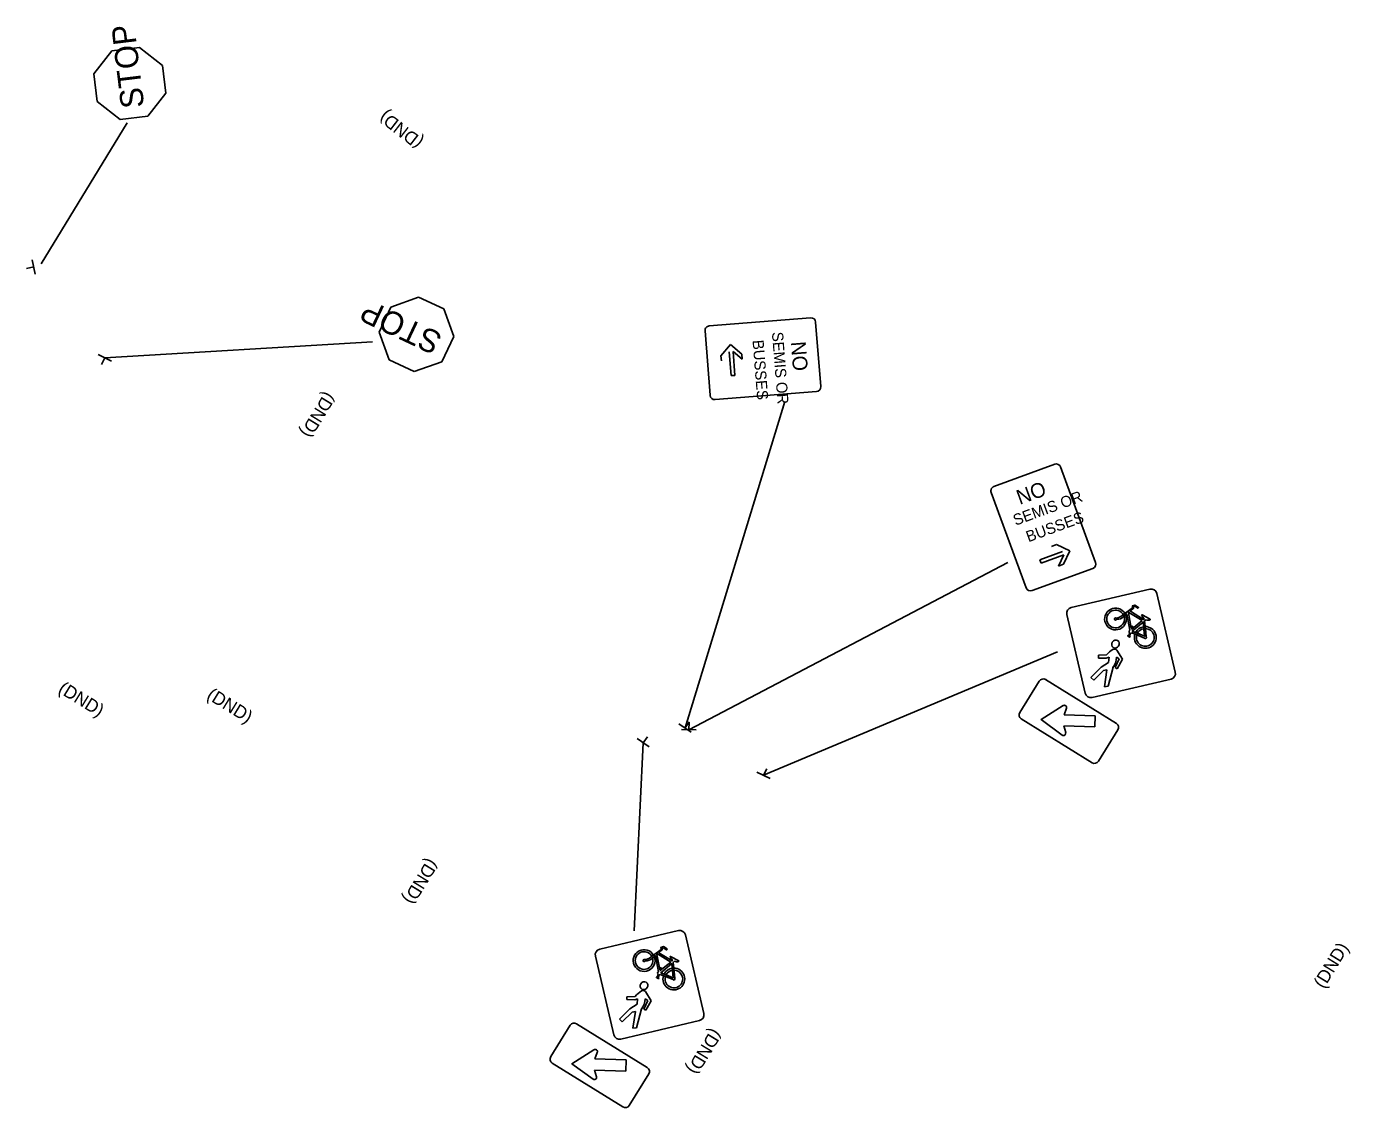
# Model space of a CAD drawing. Extents: x 129280 to 267173, y 229023 to 342302.
# Drawn here: x 143164 to 143880, y 333894 to 334479 of the extents above; entities that cross this region are included whole.
import ezdxf

# ---------------------------------------------------------------- set-up
doc = ezdxf.new("R2010")
doc.units = 0
doc.layers.add('PM_P_CL_Double_Solid', color=7, linetype='Continuous')
doc.layers.add('PV_P_EOP', color=7, linetype='Continuous')

msp = doc.modelspace()

# ---------------------------------------------------------------- linework, layer by layer
at = {"layer": 'PM_P_CL_Double_Solid'}
for p, q in [((143225.42, 334467.8), (143210.53, 334465.99)), ((143237.95, 334457.99), (143225.42, 334467.8)), ((143210.53, 334465.99), (143200.72, 334453.46)), ((143200.72, 334453.46), (143202.53, 334438.57)), ((143239.76, 334443.1), (143237.95, 334457.99)), ((143202.53, 334438.57), (143215.06, 334428.76)), ((143229.95, 334430.58), (143239.76, 334443.1)), ((143215.06, 334428.76), (143229.95, 334430.58)), ((143167.43, 334352.97), (143169.09, 334345.15)), ((143168.26, 334349.06), (143164.34, 334348.23)), ((143376.37, 334332.74), (143361.4, 334327.36)), ((143389.94, 334326.35), (143376.37, 334332.74)), ((143361.4, 334327.36), (143355.01, 334313.79)), ((143395.33, 334311.38), (143389.94, 334326.35)), ((143588.35, 334321.55), (143533.52, 334317.2)), ((143588.36, 334321.54), (143588.35, 334321.55)), ((143593.81, 334284.37), (143591.04, 334319.26)), ((143355.01, 334313.79), (143360.39, 334298.82)), ((143388.93, 334297.81), (143395.33, 334311.38)), ((143531.23, 334314.51), (143533.99, 334279.62)), ((143545.07, 334307.12), (143539.88, 334301.04)), ((143544.37, 334303.23), (143545.4, 334290.27)), ((143551.15, 334301.93), (143545.07, 334307.12)), ((143547.39, 334290.42), (143546.37, 334303.38)), ((143546.37, 334303.38), (143551.37, 334299.11)), ((143551.37, 334299.11), (143551.15, 334301.93)), ((143203.08, 334301.65), (143210.26, 334298.14)), ((143206.67, 334299.9), (143204.92, 334296.31)), ((143360.39, 334298.82), (143373.96, 334292.43)), ((143373.96, 334292.43), (143388.93, 334297.81)), ((143539.88, 334301.04), (143540.1, 334298.22)), ((143545.4, 334290.27), (143547.39, 334290.42)), ((143536.68, 334277.33), (143591.51, 334281.68)), ((143720.31, 334242.35), (143687.45, 334230.32)), ((143742.42, 334189.21), (143723.52, 334240.86)), ((143685.97, 334227.12), (143685.96, 334227.11)), ((143685.96, 334227.11), (143704.86, 334175.46)), ((143724.51, 334195.12), (143712.3, 334190.66)), ((143721.2, 334198.87), (143718.54, 334197.89)), ((143728.45, 334195.5), (143721.2, 334198.87)), ((143725.08, 334188.25), (143728.45, 334195.5)), ((143712.3, 334190.66), (143712.99, 334188.78)), ((143712.99, 334188.78), (143725.19, 334193.24)), ((143725.19, 334193.24), (143722.42, 334187.28)), ((143722.42, 334187.28), (143725.08, 334188.25)), ((143708.07, 334173.97), (143740.94, 334186)), ((143763.63, 334166.18), (143762.35, 334165.68)), ((143763.63, 334166.18), (143765.66, 334164.92)), ((143762.39, 334164.6), (143756.84, 334160.43)), ((143759.32, 334161.22), (143757.72, 334159.88)), ((143759.32, 334161.22), (143760.94, 334152.55)), ((143760.45, 334162.17), (143760.15, 334161.92)), ((143760.15, 334161.92), (143761.68, 334153.71)), ((143760.45, 334162.17), (143767.6, 334157.74)), ((143763.01, 334164.33), (143761.25, 334162.85)), ((143761.25, 334162.85), (143768.42, 334158.41)), ((143762.35, 334165.68), (143762.39, 334164.6)), ((143763.57, 334165.5), (143762.98, 334165.26)), ((143762.98, 334165.26), (143763.01, 334164.33)), ((143765.34, 334164.4), (143763.57, 334165.5)), ((143763.57, 334165.5), (143763.57, 334165.5)), ((143765.66, 334164.92), (143765.34, 334164.4)), ((143767.54, 334160.86), (143771.91, 334158.46)), ((143768.82, 334158.73), (143768.42, 334158.41)), ((143761.93, 334154.27), (143761.68, 334153.71)), ((143761.98, 334154.77), (143761.74, 334154.39)), ((143761.74, 334154.39), (143761.93, 334154.27)), ((143767.6, 334157.74), (143761.98, 334153.2)), ((143761.98, 334154.77), (143762.86, 334154.22)), ((143762.35, 334154.02), (143761.98, 334153.2)), ((143768.18, 334156.93), (143762.29, 334152.05)), ((143768.95, 334149.28), (143762.29, 334152.05)), ((143762.35, 334154.02), (143762.63, 334153.84)), ((143762.86, 334154.22), (143762.63, 334153.84)), ((143768.18, 334156.93), (143768.95, 334149.28)), ((143769.74, 334158.21), (143768.92, 334157.54)), ((143768.92, 334157.54), (143769.78, 334149.02)), ((143759.84, 334149.41), (143760.07, 334149.79)), ((143759.84, 334149.41), (143760.92, 334148.74)), ((143760.07, 334149.79), (143760.35, 334149.62)), ((143760.35, 334149.62), (143760.84, 334151.06)), ((143760.79, 334149.34), (143761.31, 334150.87)), ((143760.79, 334149.34), (143761.16, 334149.12)), ((143760.92, 334148.74), (143761.16, 334149.12)), ((143768.89, 334148.29), (143761.98, 334151.06)), ((143743.93, 334137.49), (143743.94, 334138.99)), ((143748.15, 334137.38), (143743.93, 334137.49)), ((143743.94, 334138.99), (143748.38, 334139.24)), ((143749.71, 334137.92), (143748.15, 334137.38)), ((143749.46, 334135.06), (143749.71, 334137.92)), ((143755.25, 334136.99), (143753.79, 334137.9)), ((143753.95, 334141.81), (143757.02, 334136.89)), ((143739.86, 334126.98), (143745.45, 334132.54)), ((143746.77, 334130.72), (143741.41, 334125.53)), ((143745.45, 334132.54), (143749.46, 334135.06)), ((143748.55, 334131.12), (143746.77, 334130.72)), ((143747.16, 334121.96), (143748.55, 334131.12)), ((143751.89, 334132.56), (143749.15, 334122.22)), ((143752.99, 334132.37), (143755.25, 334136.99)), ((143754.1, 334131.69), (143752.99, 334132.37)), ((143757.02, 334136.89), (143754.1, 334131.69)), ((143741.41, 334125.53), (143739.86, 334126.98)), ((143749.15, 334122.22), (143747.16, 334121.96)), ((143726.65, 334110.3), (143725.41, 334106.8)), ((143523.72, 334097.4), (143517.11, 334101.9)), ((143520.42, 334099.65), (143522.67, 334102.95)), ((143522.5, 334098.72), (143522.63, 334102.72)), ((143725.41, 334106.8), (143742.22, 334106.28)), ((143742.22, 334106.28), (143742.04, 334100.21)), ((143497.8, 334091.63), (143500.05, 334094.94)), ((143526.5, 334098.59), (143518.5, 334098.85)), ((143724.36, 334095.85), (143724.36, 334095.85)), ((143742.04, 334100.21), (143725.22, 334100.73)), ((143725.22, 334100.73), (143726.25, 334097.17)), ((143501.1, 334089.38), (143494.49, 334093.88)), ((143566.45, 334072.29), (143559.26, 334075.8)), ((143562.86, 334074.04), (143564.61, 334077.64)), ((143507.47, 333979.83), (143501.92, 333975.66)), ((143508.72, 333981.41), (143507.43, 333980.91)), ((143507.43, 333980.91), (143507.47, 333979.83)), ((143508.65, 333980.72), (143508.06, 333980.49)), ((143508.06, 333980.49), (143508.09, 333979.56)), ((143510.42, 333979.63), (143508.65, 333980.72)), ((143508.65, 333980.72), (143508.65, 333980.72)), ((143508.72, 333981.41), (143510.74, 333980.15)), ((143510.74, 333980.15), (143510.42, 333979.63)), ((143504.4, 333976.45), (143502.81, 333975.11)), ((143504.4, 333976.45), (143506.02, 333967.78)), ((143505.53, 333977.4), (143505.23, 333977.15)), ((143505.23, 333977.15), (143506.76, 333968.93)), ((143505.53, 333977.4), (143512.68, 333972.97)), ((143508.09, 333979.56), (143506.33, 333978.08)), ((143506.33, 333978.08), (143513.5, 333973.64)), ((143512.68, 333972.97), (143507.06, 333968.42)), ((143512.62, 333976.09), (143516.99, 333973.69)), ((143513.9, 333973.96), (143513.5, 333973.64)), ((143514.82, 333973.44), (143514, 333972.77)), ((143514, 333972.77), (143514.86, 333964.25)), ((143505.43, 333964.85), (143505.93, 333966.29)), ((143505.88, 333964.57), (143506.39, 333966.09)), ((143507.01, 333969.5), (143506.76, 333968.93)), ((143507.06, 333970), (143506.82, 333969.62)), ((143506.82, 333969.62), (143507.01, 333969.5)), ((143507.06, 333970), (143507.95, 333969.45)), ((143507.43, 333969.24), (143507.06, 333968.42)), ((143513.97, 333963.52), (143507.06, 333966.28)), ((143513.26, 333972.16), (143507.37, 333967.28)), ((143514.03, 333964.51), (143507.37, 333967.28)), ((143507.43, 333969.24), (143507.71, 333969.07)), ((143507.95, 333969.45), (143507.71, 333969.07)), ((143513.26, 333972.16), (143514.03, 333964.51)), ((143504.92, 333964.64), (143505.15, 333965.02)), ((143504.92, 333964.64), (143506, 333963.97)), ((143505.15, 333965.02), (143505.43, 333964.85)), ((143505.88, 333964.57), (143506.24, 333964.35)), ((143506, 333963.97), (143506.24, 333964.35)), ((143489.01, 333952.72), (143489.02, 333954.22)), ((143493.23, 333952.61), (143489.01, 333952.72)), ((143489.02, 333954.22), (143493.46, 333954.47)), ((143494.79, 333953.15), (143493.23, 333952.61)), ((143494.54, 333950.29), (143494.79, 333953.15)), ((143498.08, 333947.6), (143500.33, 333952.22)), ((143500.33, 333952.22), (143498.87, 333953.12)), ((143499.03, 333957.03), (143502.1, 333952.12)), ((143502.1, 333952.12), (143499.18, 333946.92)), ((143484.95, 333942.21), (143490.53, 333947.77)), ((143491.85, 333945.95), (143486.49, 333940.75)), ((143490.53, 333947.77), (143494.54, 333950.29)), ((143493.63, 333946.35), (143491.85, 333945.95)), ((143492.24, 333937.19), (143493.63, 333946.35)), ((143496.97, 333947.79), (143494.23, 333937.45)), ((143499.18, 333946.92), (143498.08, 333947.6)), ((143486.49, 333940.75), (143484.95, 333942.21)), ((143494.23, 333937.45), (143492.24, 333937.19)), ((143472.99, 333924.14), (143471.75, 333920.65)), ((143471.75, 333920.65), (143488.56, 333920.12)), ((143488.56, 333920.12), (143488.38, 333914.05)), ((143470.7, 333909.69), (143470.7, 333909.69)), ((143488.38, 333914.05), (143471.56, 333914.57)), ((143471.56, 333914.57), (143472.59, 333911.01))]:
    msp.add_line(p, q, dxfattribs=at)
for points in [[(143771.79, 334174.8), (143729.2, 334164.8)], [(143768.82, 334158.73), (143768.42, 334158.41), (143761.25, 334162.85), (143763.01, 334164.33), (143762.98, 334165.26), (143763.57, 334165.5), (143765.34, 334164.4), (143765.66, 334164.92), (143763.63, 334166.18), (143762.35, 334165.68), (143762.39, 334164.6), (143758.33, 334161.55), (143757.43, 334160.88), (143756.84, 334160.43)], [(143785.54, 334129.88), (143775.55, 334172.47)], [(143726.87, 334161.05), (143736.86, 334118.46)], [(143757.43, 334160.88), (143758.33, 334161.55)], [(143757.72, 334159.88), (143757.81, 334159.96)], [(143757.81, 334159.96), (143758.72, 334160.72), (143759.32, 334161.22), (143760.94, 334152.55)], [(143758.72, 334160.72), (143757.81, 334159.96)], [(143767.6, 334157.74), (143761.98, 334153.2), (143762.35, 334154.02), (143762.63, 334153.84), (143762.86, 334154.22), (143761.98, 334154.77), (143761.74, 334154.39), (143761.93, 334154.27), (143761.68, 334153.71), (143760.15, 334161.92), (143760.45, 334162.17), (143767.6, 334157.74)], [(143771.91, 334158.46), (143767.54, 334160.86)], [(143768.54, 334153.36), (143768.95, 334149.28), (143765.09, 334150.89), (143764.06, 334151.32), (143762.29, 334152.05), (143768.18, 334156.93), (143768.43, 334154.47), (143768.54, 334153.36)], [(143768.54, 334153.36), (143768.43, 334154.47)], [(143769.78, 334149.02), (143769.34, 334153.42), (143769.22, 334154.53), (143768.92, 334157.54), (143769.74, 334158.21)], [(143769.22, 334154.53), (143769.34, 334153.42)], [(143760.84, 334151.06), (143760.35, 334149.62), (143760.07, 334149.79), (143759.84, 334149.41), (143760.92, 334148.74), (143761.16, 334149.12), (143760.79, 334149.34), (143761.31, 334150.87)], [(143761.98, 334151.06), (143763.68, 334150.38), (143764.71, 334149.96), (143768.89, 334148.29)], [(143764.71, 334149.96), (143763.68, 334150.38)], [(143764.06, 334151.32), (143765.09, 334150.89)], [(143711.99, 334125), (143701.45, 334108.01)], [(143753.68, 334102.1), (143715.43, 334125.81)], [(143740.62, 334116.13), (143783.21, 334126.12)], [(143724.36, 334095.85), (143712.97, 334104.16), (143724.85, 334111.74)], [(143702.26, 334104.56), (143740.51, 334080.85)], [(143743.95, 334081.66), (143754.49, 334098.66)], [(143516.87, 333990.03), (143474.28, 333980.03)], [(143530.62, 333945.11), (143520.63, 333987.7)], [(143513.9, 333973.96), (143513.5, 333973.64), (143506.33, 333978.08), (143508.09, 333979.56), (143508.06, 333980.49), (143508.65, 333980.72), (143510.42, 333979.63), (143510.74, 333980.15), (143508.72, 333981.41), (143507.43, 333980.91), (143507.47, 333979.83), (143503.41, 333976.78), (143502.51, 333976.11), (143501.92, 333975.66)], [(143471.95, 333976.28), (143481.94, 333933.68)], [(143502.51, 333976.11), (143503.41, 333976.78)], [(143502.81, 333975.11), (143502.89, 333975.19)], [(143502.89, 333975.19), (143503.81, 333975.95), (143504.4, 333976.45), (143506.02, 333967.78)], [(143503.81, 333975.95), (143502.89, 333975.19)], [(143512.68, 333972.97), (143507.06, 333968.42), (143507.43, 333969.24), (143507.71, 333969.07), (143507.95, 333969.45), (143507.06, 333970), (143506.82, 333969.62), (143507.01, 333969.5), (143506.76, 333968.93), (143505.23, 333977.15), (143505.53, 333977.4), (143512.68, 333972.97)], [(143516.99, 333973.69), (143512.62, 333976.09)], [(143514.86, 333964.25), (143514.42, 333968.65), (143514.31, 333969.76), (143514, 333972.77), (143514.82, 333973.44)], [(143505.93, 333966.29), (143505.43, 333964.85), (143505.15, 333965.02), (143504.92, 333964.64), (143506, 333963.97), (143506.24, 333964.35), (143505.88, 333964.57), (143506.39, 333966.09)], [(143507.06, 333966.28), (143508.76, 333965.61), (143509.79, 333965.19), (143513.97, 333963.52)], [(143513.62, 333968.59), (143514.03, 333964.51), (143510.17, 333966.12), (143509.14, 333966.55), (143507.37, 333967.28), (143513.26, 333972.16), (143513.51, 333969.7), (143513.62, 333968.59)], [(143509.79, 333965.19), (143508.76, 333965.61)], [(143509.14, 333966.55), (143510.17, 333966.12)], [(143513.62, 333968.59), (143513.51, 333969.7)], [(143514.31, 333969.76), (143514.42, 333968.65)], [(143458.33, 333938.85), (143447.79, 333921.85)], [(143500.02, 333915.95), (143461.77, 333939.66)], [(143485.7, 333931.35), (143528.29, 333941.35)], [(143470.7, 333909.69), (143459.31, 333918), (143471.19, 333925.58)], [(143448.6, 333918.41), (143486.85, 333894.7)], [(143490.29, 333895.5), (143500.83, 333912.5)]]:
    msp.add_lwpolyline(points, dxfattribs=at)
for centre, radius, start, end in [((143533.73, 334314.7), 2.5, 94.53675, 184.53675), ((143588.56, 334319.05), 2.5, 4.53675, 94.53675), ((143591.33, 334284.16), 2.5, 274.53675, 4.53675), ((143536.5, 334279.81), 2.5, 184.53675, 274.53675), ((143721.18, 334240.01), 2.5, 20.10113, 110.10113), ((143688.32, 334227.98), 2.5, 110.10113, 200.10113), ((143740.08, 334188.36), 2.5, 290.10113, 20.10113), ((143707.22, 334176.34), 2.5, 200.10113, 290.10113), ((143772.5, 334171.76), 3.12, 13.20582, 103.20582), ((143729.91, 334161.76), 3.12, 103.20582, 193.20582), ((143714.12, 334123.69), 2.5, 58.20582, 148.20582), ((143782.5, 334129.16), 3.12, 283.20582, 13.20582), ((143739.91, 334119.17), 3.13, 193.20582, 283.20582), ((143725.51, 334110.71), 1.22, 340.393, 122.52952), ((143703.58, 334106.69), 2.5, 148.20582, 238.20582), ((143752.36, 334099.98), 2.5, 328.20582, 58.20582), ((143725.07, 334096.83), 1.22, 233.88212, 16.01864), ((143741.83, 334082.98), 2.5, 238.20582, 328.20582), ((143517.58, 333986.98), 3.12, 13.20582, 103.20582), ((143474.99, 333976.99), 3.12, 103.20582, 193.20582), ((143527.58, 333944.39), 3.12, 283.20582, 13.20582), ((143460.46, 333937.53), 2.5, 58.20582, 148.20582), ((143484.99, 333934.4), 3.13, 193.20582, 283.20582), ((143471.85, 333924.56), 1.22, 340.393, 122.52952), ((143449.92, 333920.53), 2.5, 148.20582, 238.20582), ((143498.71, 333913.82), 2.5, 328.20582, 58.20582), ((143471.41, 333910.67), 1.22, 233.88212, 16.01864), ((143488.17, 333896.82), 2.5, 238.20582, 328.20582)]:
    msp.add_arc(centre, radius, start, end, dxfattribs=at)
for centre, major_axis, ratio, start_param, end_param in [((143753.22, 334158.62), (5.01, -3.11), 0.999018, 1.076976, 7.204563), ((143753.22, 334158.62), (5.01, -3.11), 0.999018, 1.076976, 7.204563), ((143753.22, 334158.62), (4.07, -2.52), 0.999018, 1.048306, 7.122994), ((143753.22, 334158.62), (4.07, -2.52), 0.999018, 1.048306, 7.122994), ((143753.25, 334158.62), (0.49, -0.304), 0.999018, 1.620706, 6.390526), ((143753.25, 334158.62), (0.49, -0.304), 0.999018, 1.620706, 6.390526), ((143753.08, 334165.1), (5.09, -3.16), 0.999018, 5.341101, 5.944471), ((143753.08, 334165.1), (5.09, -3.16), 0.999018, 5.341101, 5.944471), ((143753.75, 334164.36), (5.09, -3.15), 0.999018, 5.2704, 5.993881), ((143753.75, 334164.36), (5.09, -3.15), 0.999018, 5.2704, 5.993881), ((143767.46, 334160.75), (-0.114, 0.071), 0.999018, 4.638592, 6.875307), ((143767.46, 334160.75), (-0.114, 0.071), 0.999018, 4.638592, 6.875307), ((143771.18, 334162.04), (3.46, -2.14), 0.999018, 4.021161, 4.647453), ((143771.18, 334162.04), (3.46, -2.14), 0.999018, 4.021161, 4.647453), ((143761.42, 334151.77), (0.778, -0.482), 0.999018, 2.676233, 4.593866), ((143761.42, 334151.77), (0.778, -0.482), 0.999018, 2.676233, 4.593866), ((143769.31, 334148.64), (5.01, -3.11), 0.999018, 3.397571, 8.423389), ((143769.31, 334148.64), (5.01, -3.11), 0.999018, 3.397571, 8.423389), ((143769.31, 334148.64), (5.01, -3.11), 0.999018, 2.275408, 3.225335), ((143769.31, 334148.64), (5.01, -3.11), 0.999018, 2.275408, 3.225335), ((143769.31, 334148.64), (4.07, -2.52), 0.999018, 3.41651, 8.40353), ((143769.31, 334148.64), (4.07, -2.52), 0.999018, 3.41651, 8.40353), ((143769.31, 334148.64), (4.07, -2.52), 0.999018, 2.287038, 3.207235), ((143769.31, 334148.64), (4.07, -2.52), 0.999018, 2.287038, 3.207235), ((143770.9, 334160.47), (2.16, -1.34), 0.999018, 4.792509, 5.670671), ((143770.9, 334160.47), (2.16, -1.34), 0.999018, 4.792509, 5.670671), ((143771.76, 334158.3), (-0.182, 0.113), 0.999018, 2.773971, 4.511296), ((143771.76, 334158.3), (-0.182, 0.113), 0.999018, 2.773971, 4.511296), ((143761.42, 334151.77), (0.778, -0.482), 0.999018, 5.15565, 5.934845), ((143761.42, 334151.77), (0.778, -0.482), 0.999018, 5.15565, 5.934845), ((143769.34, 334148.65), (0.49, -0.304), 0.999018, 4.360591, 7.547737), ((143769.34, 334148.65), (0.49, -0.304), 0.999018, 4.360591, 7.547737), ((143757.74, 334130.55), (-7.49, -12.08), 0.8954, 4.215688, 4.538409), ((143746.12, 334137.19), (4.36, 7.04), 0.8954, 4.570148, 5.306864), ((143752.42, 334140.23), (1.16, 1.87), 0.8954, 6.0431, 7.199396), ((143498.3, 333973.84), (5.01, -3.11), 0.999018, 1.076976, 7.204563), ((143498.3, 333973.84), (5.01, -3.11), 0.999018, 1.076976, 7.204563), ((143498.3, 333973.84), (4.07, -2.52), 0.999018, 1.048306, 7.122994), ((143498.3, 333973.84), (4.07, -2.52), 0.999018, 1.048306, 7.122994), ((143498.33, 333973.85), (0.49, -0.304), 0.999018, 1.620706, 6.390526), ((143498.33, 333973.85), (0.49, -0.304), 0.999018, 1.620706, 6.390526), ((143498.16, 333980.33), (5.09, -3.16), 0.999018, 5.341101, 5.944471), ((143498.16, 333980.33), (5.09, -3.16), 0.999018, 5.341101, 5.944471), ((143498.83, 333979.58), (5.09, -3.15), 0.999018, 5.2704, 5.993881), ((143498.83, 333979.58), (5.09, -3.15), 0.999018, 5.2704, 5.993881), ((143512.54, 333975.98), (-0.114, 0.071), 0.999018, 4.638592, 6.875307), ((143512.54, 333975.98), (-0.114, 0.071), 0.999018, 4.638592, 6.875307), ((143516.26, 333977.27), (3.46, -2.14), 0.999018, 4.021161, 4.647453), ((143516.26, 333977.27), (3.46, -2.14), 0.999018, 4.021161, 4.647453), ((143515.98, 333975.7), (2.16, -1.34), 0.999018, 4.792509, 5.670671), ((143515.98, 333975.7), (2.16, -1.34), 0.999018, 4.792509, 5.670671), ((143516.85, 333973.53), (-0.182, 0.113), 0.999018, 2.773971, 4.511296), ((143516.85, 333973.53), (-0.182, 0.113), 0.999018, 2.773971, 4.511296), ((143506.5, 333967), (0.778, -0.482), 0.999018, 2.676233, 4.593866), ((143506.5, 333967), (0.778, -0.482), 0.999018, 2.676233, 4.593866), ((143506.5, 333967), (0.778, -0.482), 0.999018, 5.15565, 5.934845), ((143506.5, 333967), (0.778, -0.482), 0.999018, 5.15565, 5.934845), ((143514.39, 333963.87), (5.01, -3.11), 0.999018, 3.397571, 8.423389), ((143514.39, 333963.87), (5.01, -3.11), 0.999018, 3.397571, 8.423389), ((143514.39, 333963.87), (5.01, -3.11), 0.999018, 2.275408, 3.225335), ((143514.39, 333963.87), (5.01, -3.11), 0.999018, 2.275408, 3.225335), ((143514.39, 333963.87), (4.07, -2.52), 0.999018, 3.41651, 8.40353), ((143514.39, 333963.87), (4.07, -2.52), 0.999018, 3.41651, 8.40353), ((143514.39, 333963.87), (4.07, -2.52), 0.999018, 2.287038, 3.207235), ((143514.39, 333963.87), (4.07, -2.52), 0.999018, 2.287038, 3.207235), ((143514.42, 333963.88), (0.49, -0.304), 0.999018, 4.360591, 7.547737), ((143514.42, 333963.88), (0.49, -0.304), 0.999018, 4.360591, 7.547737), ((143502.82, 333945.77), (-7.49, -12.08), 0.8954, 4.215688, 4.538409), ((143491.21, 333952.42), (4.36, 7.04), 0.8954, 4.570148, 5.306864), ((143497.5, 333955.46), (1.16, 1.87), 0.8954, 6.0431, 7.199396)]:
    msp.add_ellipse(centre, major_axis=major_axis, ratio=ratio, start_param=start_param, end_param=end_param, dxfattribs=at)
for centre in [(143753.17, 334145.04), (143498.25, 333960.26)]:
    msp.add_ellipse(centre, major_axis=(1.17, 1.89), ratio=0.8954, dxfattribs=at)
at = {"layer": 'PV_P_EOP'}
for p, q in [((143172.31, 334350.73), (143218.84, 334427.11)), ((143206.67, 334299.9), (143351.41, 334308.62)), ((143574.32, 334276.2), (143520.42, 334099.65)), ((143522.5, 334098.72), (143695.03, 334189.11)), ((143562.86, 334074.04), (143721.82, 334140.82)), ((143492.94, 333989.98), (143497.8, 334091.63))]:
    msp.add_line(p, q, dxfattribs=at)

# ---------------------------------------------------------------- texts
at = {"layer": 'PM_P_CL_Double_Solid'}
for s, height, rotation, p in [('STOP', 12.5, 96.94178, (143228.07, 334435.71)), ('STOP', 12.5, 154.77383, (143389.97, 334312.52)), ('BUSSES', 6, 274.53675, (143556.91, 334309.38)), ('SEMIS OR', 6, 274.53675, (143567.4, 334313.73)), ('NO', 8, 274.53675, (143577.65, 334308.49)), ('NO', 8, 20.10113, (143701.42, 334220.31)), ('SEMIS OR', 6, 20.10113, (143699.11, 334209.03)), ('BUSSES', 6, 20.10113, (143706.12, 334200.09))]:
    msp.add_text(s, height=height, rotation=rotation, dxfattribs=at).set_placement(p)
at = {"layer": 'PV_P_EOP'}
for rotation, p in [(142.21667, (143379.46, 334417.88)), (238.5201, (143325.96, 334282.07)), (328.31876, (143180.99, 334119.3)), (328.31876, (143261.27, 334115.86)), (238.5201, (143381.5, 334029.62)), (58.5201, (143865.81, 333958.23)), (238.5201, (143534.87, 333937.64))]:
    msp.add_text('(DND)', height=7, rotation=rotation, dxfattribs=at).set_placement(p)

doc.saveas('drawing.dxf')
